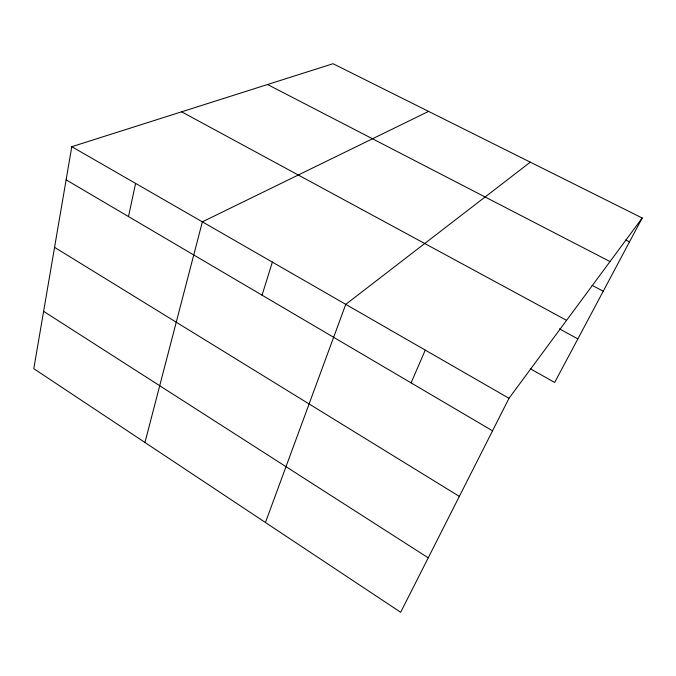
<?xml version="1.0" encoding="UTF-8"?>
<svg xmlns="http://www.w3.org/2000/svg" width="676" height="676" viewBox="0 0 676 676"><rect width="100%" height="100%" fill="white"/><g stroke="black" fill="none" stroke-linecap="round" stroke-linejoin="round"><path stroke-width="1.01" d="M71.791 146.692L33.8 368.682L400.674 612.287L509.003 398.291L642.2 218.01L333.04 63.713L71.791 146.692L509.003 398.291M128.508 216.565L135.589 183.407M144.951 442.484L202.369 221.838L428.584 111.396M262.051 295.167L272.352 262.111M265.448 522.497L345.766 304.352L530.297 162.164M411.076 382.87L425.272 350.109M642.2 218.01L554.675 382.464L530.195 368.699M625.773 239.98L629.5 241.873M267.552 84.517L610.022 261.561M592.134 285.34L603.254 291.195M181.616 111.81L566.589 320.348M559.398 328.832L577.862 338.904M66.113 179.85L492.542 430.815M54.57 247.331L459.342 496.395M43.619 311.332L428.238 557.827"/></g></svg>
